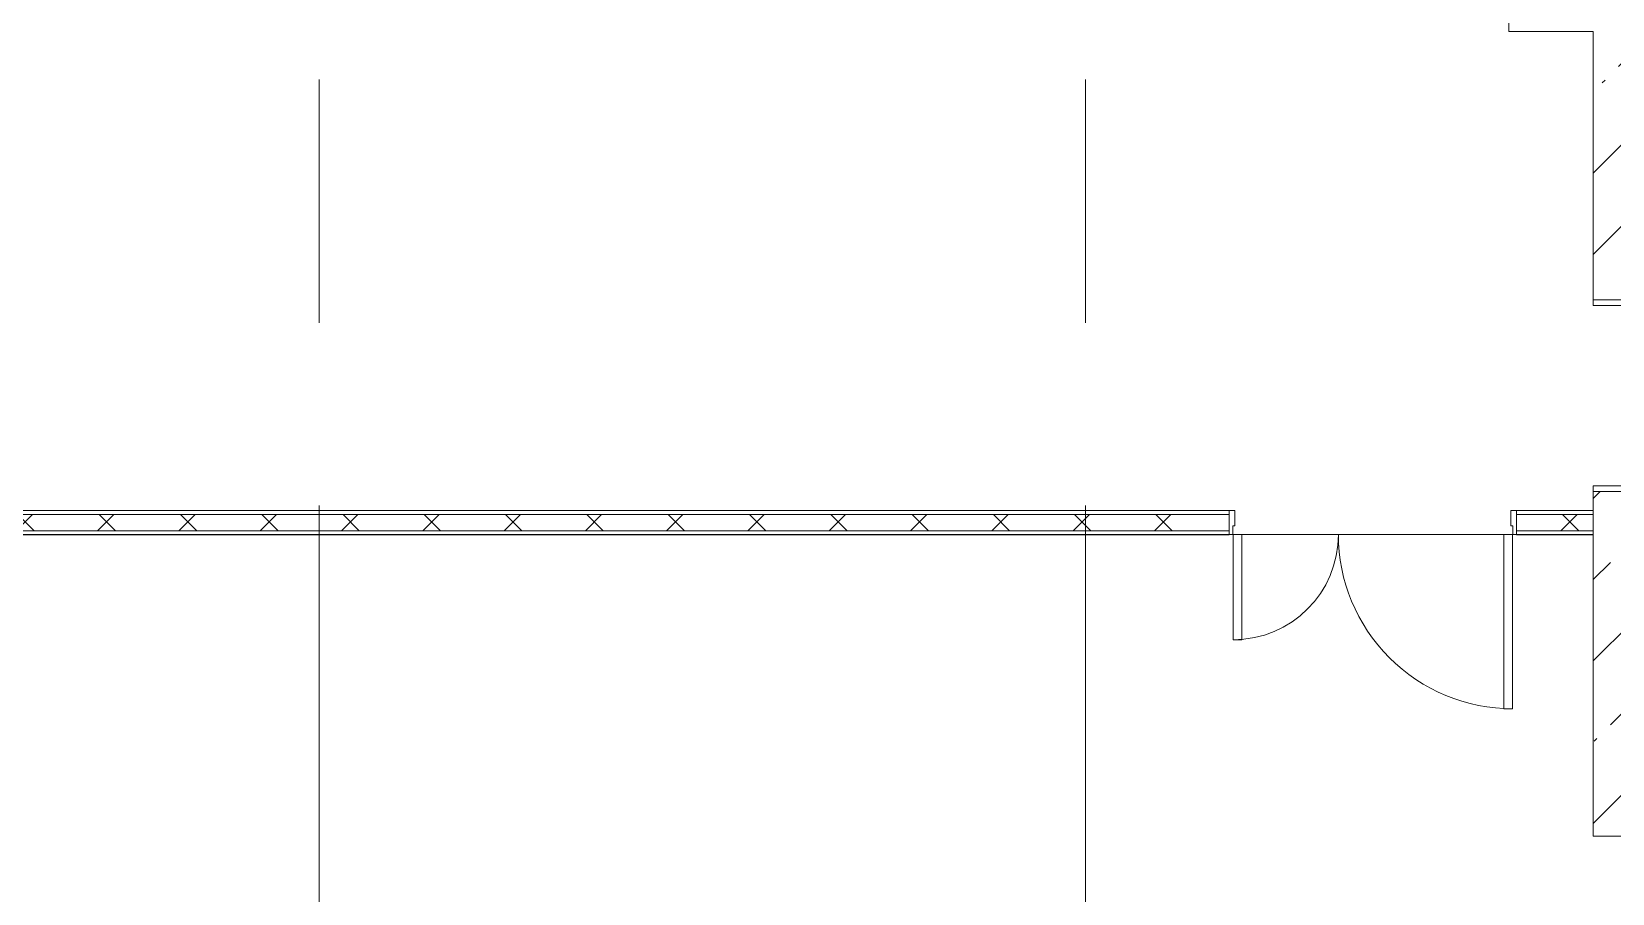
# Model space of a CAD drawing. Header units: millimetres. Extents: x 92932 to 275892, y -43515 to 30371.
# Drawn here: x 200677 to 208927, y 14819 to 19317 of the extents above; entities that cross this region are included whole.
import ezdxf

# ---------------------------------------------------------------- set-up
doc = ezdxf.new("R2010")
doc.units = ezdxf.units.MM
doc.linetypes.add('Осевые', pattern=[6350, 1270, -952.5, 3175, -952.5])
for name, color, linetype, lineweight in [('Двери', 7, 'Continuous', 9), ('Каркас_Импост', 7, 'Continuous', 9), ('Общие ребра', 7, 'Continuous', 9), ('Оси-1', 7, 'Осевые', 9), ('Панель', 7, 'Continuous', 9), ('Перекрытия', 7, 'Continuous', 9), ('Стены-1', 7, 'Continuous', 18), ('Штриховка разреза-1', 7, 'Continuous', 9)]:
    doc.layers.add(name, color=color, linetype=linetype, lineweight=lineweight)

# ---------------------------------------------------------------- blocks, each defined once
blk = doc.blocks.new('Дверь - Полуторная_001 - ДВ3_21-15-6256085-План 3-го этажа на отм_ _4_200')
at = {"layer": 'Двери'}
for p, q in [((-684, 971.5), (-729, 971.5)), ((-729, 971.5), (-729, 62.5)), ((-684, 62.5), (-684, 971.5)), ((684, 62.5), (684, 611.5)), ((684, 611.5), (729, 611.5)), ((729, 611.5), (729, 62.5)), ((-729, 62.5), (-684, 62.5)), ((729, 62.5), (684, 62.5))]:
    blk.add_line(p, q, dxfattribs=at)
for centre, radius, start, end in [((-729, 62.5), 909, 360, 90), ((729, 62.5), 549, 90, 180)]:
    blk.add_arc(centre, radius, start, end, dxfattribs=at)
at = {"layer": 'Каркас_Импост'}
for p, q in [((-730, 62.5), (-750, 62.5)), ((-750, 62.5), (-750, -62.5)), ((-730, 17.5), (-730, 62.5)), ((-720, 17.5), (-730, 17.5)), ((-720, -62.5), (-720, 17.5)), ((730, 17.5), (720, 17.5)), ((720, 17.5), (720, -62.5)), ((750, 62.5), (730, 62.5)), ((730, 62.5), (730, 17.5)), ((750, -62.5), (750, 62.5)), ((-750, -62.5), (-720, -62.5)), ((720, -62.5), (750, -62.5))]:
    blk.add_line(p, q, dxfattribs=at)
at = {"layer": 'Панель'}
for p, q in [((-729, 971.5), (-684, 971.5)), ((-729, 62.5), (-729, 971.5)), ((-684, 971.5), (-684, 62.5)), ((684, 611.5), (684, 62.5)), ((729, 611.5), (684, 611.5)), ((729, 62.5), (729, 611.5)), ((-684, 62.5), (-729, 62.5)), ((684, 62.5), (729, 62.5))]:
    blk.add_line(p, q, dxfattribs=at)
blk = doc.blocks.new('Дверь - Однопольная - ДВ1__21х10-7160092-План 3-го этажа на отм_ _4_200')
at = {"layer": 'Двери'}
for p, q in [((-479, -100), (-439, -100)), ((-479, -1058), (-479, -100)), ((-439, -100), (-439, -1058)), ((-439, -1058), (-479, -1058))]:
    blk.add_line(p, q, dxfattribs=at)
blk.add_arc((-479, -100), 958, 270, 0, dxfattribs=at)
at = {"layer": 'Каркас_Импост'}
for p, q in [((-500, 100), (-470, 100)), ((-500, -100), (-500, 100)), ((-470, 100), (-470, -60)), ((470, 100), (500, 100)), ((470, -60), (470, 100)), ((500, 100), (500, -100)), ((-480, -60), (-480, -100)), ((-470, -60), (-480, -60)), ((480, -60), (470, -60)), ((480, -100), (480, -60)), ((-480, -100), (-500, -100)), ((500, -100), (480, -100))]:
    blk.add_line(p, q, dxfattribs=at)
at = {"layer": 'Панель'}
for p, q in [((-439, -100), (-479, -100)), ((-479, -100), (-479, -1058)), ((-439, -1058), (-439, -100)), ((-479, -1058), (-439, -1058))]:
    blk.add_line(p, q, dxfattribs=at)

msp = doc.modelspace()

# ---------------------------------------------------------------- hatches: boundary and pattern name
at = {"layer": 'Штриховка разреза-1'}
h = msp.add_hatch(dxfattribs=at)
h.set_pattern_fill('FP_1', color=256, style=0, pattern_type=2)
h.set_pattern_definition([(45, (120245.8, 0), (-424.264, 424.264), [600, -100, 20, -100]), (45, (120245.8, 424), (-424.264, 424.264), [])])
h.paths.add_polyline_path([(208827.4, 15117.1), (209027.4, 15117.1), (209027.4, 16917.1), (208827.4, 16917.1), (208827.4, 15237.1)], flags=0)
h.paths.add_polyline_path([(209027.4, 17917.1), (209027.4, 21567.1), (208827.4, 21567.1), (208827.4, 17917.1)], flags=0)
h = msp.add_hatch(dxfattribs=at)
h.set_pattern_fill('FP_2', color=256, style=0, pattern_type=2)
h.set_pattern_definition([(45, (120245.78, 0), (-212.132, 212.132), []), (135, (120245.78, 0), (-212.132, -212.132), [])])
h.paths.add_polyline_path([(208572.8, 16712.1), (208827.4, 16712.1), (208827.4, 16797.1), (208427.4, 16797.1), (208427.4, 16712.1)], flags=0)
h.paths.add_polyline_path([(206876.6, 16712.1), (206927.4, 16712.1), (206927.4, 16797.1), (186082.4, 16797.1), (186082.4, 16712.1), (200091.7, 16712.1)], flags=0)

# ---------------------------------------------------------------- linework, layer by layer
at = {"layer": 'Общие ребра'}
for p, q in [((208827.4, 19315.1), (208827.4, 17917.1)), ((208827.4, 16917.1), (208827.4, 16819.1)), ((206927.4, 16817.1), (186102.4, 16817.1)), ((206927.4, 16797.1), (186102.4, 16797.1)), ((208827.4, 16817.1), (208427.4, 16817.1)), ((208827.4, 16797.1), (208427.4, 16797.1)), ((208827.4, 16797.1), (208827.4, 16817.1)), ((208827.4, 16712.1), (208827.4, 16797.1)), ((206927.4, 16712.1), (186102.4, 16712.1)), ((186102.4, 16692.1), (206927.4, 16692.1)), ((206927.4, 16692.1), (186102.4, 16692.1)), ((208827.4, 16712.1), (208427.4, 16712.1)), ((208427.4, 16692.1), (208825.4, 16692.1)), ((208825.4, 16692.1), (208427.4, 16692.1)), ((208827.4, 16692.1), (208827.4, 16712.1)), ((208827.4, 15237.1), (208827.4, 15117.1))]:
    msp.add_line(p, q, dxfattribs=at)
at = {"layer": 'Оси-1'}
for p, q in [((202177.4, 25417.1), (202177.4, -41737.8)), ((206177.4, 25417.1), (206177.4, -41737.8))]:
    msp.add_line(p, q, dxfattribs=at)
at = {"layer": 'Перекрытия'}
for p, q in [((208387.4, 19317.1), (208387.4, 19442.1)), ((208827.4, 19317.1), (208387.4, 19317.1)), ((208827.4, 17917.1), (208827.4, 19317.1)), ((209027.4, 17917.1), (208827.4, 17917.1)), ((208827.4, 16817.1), (208827.4, 16917.1)), ((208827.4, 16917.1), (209027.4, 16917.1)), ((185977.4, 16817.1), (206927.4, 16817.1)), ((206927.4, 16817.1), (206927.4, 16692.1)), ((208427.4, 16692.1), (208427.4, 16817.1)), ((208427.4, 16817.1), (208827.4, 16817.1)), ((208827.4, 16692.1), (186102.4, 16692.1)), ((206927.4, 16692.1), (208427.4, 16692.1)), ((208827.4, 15117.1), (208827.4, 16692.1)), ((212027.4, 15117.1), (208827.4, 15117.1))]:
    msp.add_line(p, q, dxfattribs=at)
at = {"layer": 'Стены-1'}
for p, q in [((208827.4, 19317.1), (208827.4, 19315.1)), ((208827.4, 17917.1), (209027.4, 17917.1)), ((209027.4, 16917.1), (208827.4, 16917.1)), ((206927.4, 16692.1), (206927.4, 16817.1)), ((208427.4, 16817.1), (208427.4, 16692.1)), ((208827.4, 16819.1), (208827.4, 16817.1)), ((186104.4, 16690.1), (206927.4, 16690.1)), ((206927.4, 16690.1), (206927.4, 16692.1)), ((208427.4, 16692.1), (208427.4, 16690.1)), ((208427.4, 16690.1), (208825.4, 16690.1)), ((208825.4, 16692.1), (208827.4, 16692.1)), ((208827.4, 16692.1), (208827.4, 15237.1)), ((208827.4, 15237.1), (208827.4, 15117.1)), ((208827.4, 15117.1), (209027.4, 15117.1)), ((208827.4, 15117.1), (209027.4, 15117.1))]:
    msp.add_line(p, q, dxfattribs=at)

# ---------------------------------------------------------------- block references
at = {"layer": 'Двери'}
for name, p, rotation in [('Дверь - Однопольная - ДВ1__21х10-7160092-План 3-го этажа на отм_ _4_200', (208927.4, 17417.1), 89.99999999999984), ('Дверь - Полуторная_001 - ДВ3_21-15-6256085-План 3-го этажа на отм_ _4_200', (207677.4, 16754.6), 180)]:
    msp.add_blockref(name, p, dxfattribs=dict(at, rotation=rotation))

doc.saveas('drawing.dxf')
